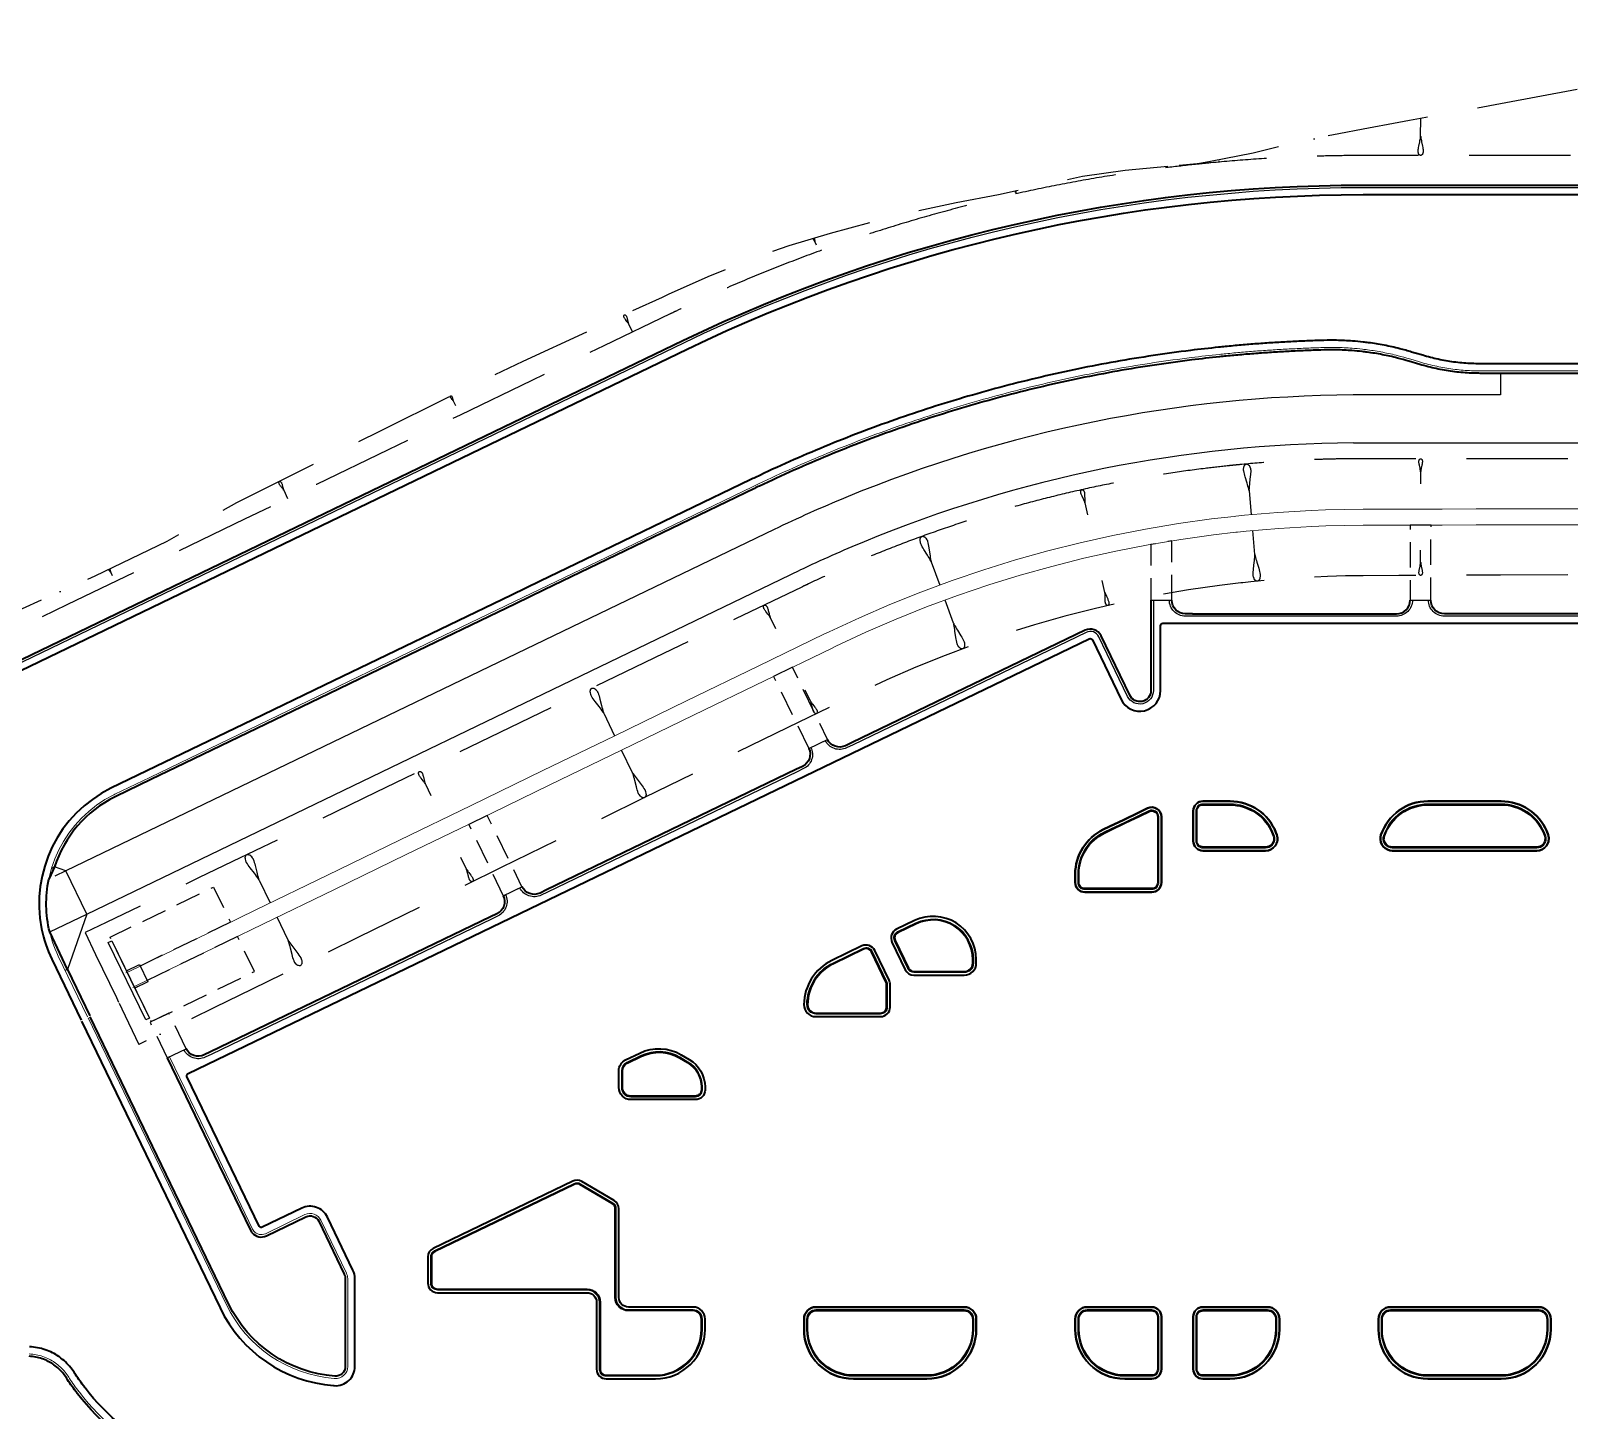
# Model space of a CAD drawing. Header units: metres. Extents: x 246420 to 246883, y 7418965 to 7419490.
# Drawn here: x 246611.8 to 246708.2, y 7419381.6 to 7419468 of the extents above; entities that cross this region are included whole.
import ezdxf

# ---------------------------------------------------------------- set-up
doc = ezdxf.new("R2010")
doc.units = ezdxf.units.M
doc.linetypes.add('HIDDEN', pattern=[9.525, 6.35, -3.175])
doc.linetypes.add('HIDDEN3', pattern=[2.3813, 1.5875, -0.7938])
doc.layers.add('BATTER', color=251, linetype='HIDDEN', lineweight=25)
doc.layers.add('BATTER_TICKS', color=251, linetype='HIDDEN', lineweight=25)
for name, color, linetype in [('GRADELINE', 251, 'HIDDEN'), ('MISC_CONCRETE', 7, 'Continuous'), ('MISC_CONCRETE_HIDDEN', 252, 'HIDDEN3')]:
    doc.layers.add(name, color=color, linetype=linetype)
for name, color, linetype, lineweight, true_color in [('KERB_BACK', 7, 'Continuous', 35, 0x5fd2ff), ('KERB_LINE', 7, 'Continuous', 18, 0xb9b9b9), ('KERB_LIP', 7, 'Continuous', 35, 0x5fd2ff)]:
    doc.layers.add(name, color=color, linetype=linetype, lineweight=lineweight, true_color=true_color)

# ---------------------------------------------------------------- blocks, each defined once
blk = doc.blocks.new('Batter Tadpole2')
at = {"linetype": 'Continuous'}
for p, q in [((0, -0.0003), (0.0004, 0.0039)), ((0.0004, 0.0039), (0.0014, 0.0082)), ((0.0014, 0.0082), (0.0032, 0.0124)), ((0.0032, 0.0124), (0.0057, 0.0166)), ((0.0057, 0.0166), (0.017, 0.0336)), ((0.017, 0.0336), (0.0203, 0.0378)), ((0.0203, 0.0378), (0.0244, 0.0418)), ((0.0244, 0.0418), (0.0295, 0.0456)), ((0.0295, 0.0456), (0.0355, 0.0493)), ((0.0355, 0.0493), (0.0408, 0.052)), ((0.0408, 0.052), (0.047, 0.0545)), ((0.047, 0.0545), (0.0542, 0.0568)), ((0.0542, 0.0568), (0.0622, 0.059)), ((0.0622, 0.059), (0.0962, 0.0675)), ((0.0962, 0.0675), (0.1047, 0.0692)), ((0.1047, 0.0692), (0.1134, 0.0702)), ((0.1134, 0.0702), (0.1221, 0.0704)), ((0.1221, 0.0704), (0.131, 0.0698)), ((0.131, 0.0698), (0.1616, 0.0662)), ((0.1616, 0.0662), (0.1924, 0.0617)), ((0.1924, 0.0617), (0.2232, 0.0565)), ((0.2232, 0.0565), (0.2542, 0.0506)), ((0.2542, 0.0506), (0.3787, 0.0251)), ((0.3787, 0.0251), (0.4098, 0.0188)), ((0.4098, 0.0188), (0.4413, 0.0129)), ((0.4413, 0.0129), (0.4729, 0.0071)), ((0.4729, 0.0071), (0.5049, 0.0017)), ((0.5049, 0.0017), (0.511, 0.0008)), ((0.511, 0.0008), (0.5174, 0.0002)), ((0.5174, 0.0002), (0.5241, -0.0002)), ((0.0003, -0.0045), (0, -0.0003)), ((0.0014, -0.0087), (0.0003, -0.0045)), ((0.0032, -0.013), (0.0014, -0.0087)), ((0.0056, -0.0172), (0.0032, -0.013)), ((0.0169, -0.0342), (0.0056, -0.0172)), ((0.0202, -0.0384), (0.0169, -0.0342)), ((0.0243, -0.0423), (0.0202, -0.0384)), ((0.0294, -0.0462), (0.0243, -0.0423)), ((0.0353, -0.0498), (0.0294, -0.0462)), ((0.0407, -0.0525), (0.0353, -0.0498)), ((0.0469, -0.055), (0.0407, -0.0525)), ((0.054, -0.0574), (0.0469, -0.055)), ((0.062, -0.0596), (0.054, -0.0574)), ((0.096, -0.0681), (0.062, -0.0596)), ((0.1045, -0.0698), (0.096, -0.0681)), ((0.1132, -0.0708), (0.1045, -0.0698)), ((0.1219, -0.071), (0.1132, -0.0708)), ((0.1308, -0.0704), (0.1219, -0.071)), ((0.1614, -0.0668), (0.1308, -0.0704)), ((0.1922, -0.0624), (0.1614, -0.0668)), ((0.223, -0.0571), (0.1922, -0.0624)), ((0.254, -0.0512), (0.223, -0.0571)), ((0.3786, -0.0257), (0.254, -0.0512)), ((0.4098, -0.0195), (0.3786, -0.0257)), ((0.4412, -0.0135), (0.4098, -0.0195)), ((0.4729, -0.0078), (0.4412, -0.0135)), ((0.5049, -0.0024), (0.4729, -0.0078)), ((0.511, -0.0015), (0.5049, -0.0024)), ((0.5174, -0.0009), (0.511, -0.0015)), ((0.5241, -0.0005), (0.5174, -0.0009)), ((0.5241, -0.0002), (0.531, -0.0003)), ((0.531, -0.0003), (0.5241, -0.0005)), ((0.531, -0.0003), (1.0113, -0.0004))]:
    blk.add_line(p, q, dxfattribs=at)

msp = doc.modelspace()

# ---------------------------------------------------------------- linework, layer by layer
at = {"layer": 'BATTER', "flags": 128}
for points in [[(246774.937, 7419465.837), (246773.878, 7419465.887), (246768.878, 7419466.123), (246764.878, 7419466.875), (246764.878, 7419466.875), (246763.878, 7419466.923), (246759.81, 7419467.173), (246759.81, 7419467.173), (246758.878, 7419467.111), (246758.65, 7419467.095), (246758.65, 7419467.095), (246758.035, 7419467.058), (246758.035, 7419467.058), (246757.9, 7419467.051), (246756.878, 7419466.974), (246756.878, 7419466.974), (246755.33, 7419466.981), (246755.33, 7419466.981), (246755.329, 7419466.981), (246755.329, 7419466.981), (246754.33, 7419467.032), (246754.329, 7419467.032), (246753.878, 7419467.055), (246748.878, 7419467.311), (246746.522, 7419467.432), (246743.878, 7419467.568), (246743.668, 7419467.578), (246738.878, 7419467.824), (246733.878, 7419468.041), (246728.878, 7419467.724), (246723.878, 7419466.827), (246722.13, 7419466.373), (246722.13, 7419466.373), (246718.878, 7419465.989), (246717.13, 7419465.732), (246717.13, 7419465.732), (246713.878, 7419465.254), (246708.878, 7419464.397), (246703.878, 7419463.468), (246702.348, 7419463.184), (246700.22, 7419462.789), (246698.878, 7419462.54), (246698.174, 7419462.409), (246697.506, 7419462.285), (246695.281, 7419461.872), (246693.752, 7419461.588), (246692.207, 7419461.273), (246692.207, 7419461.273), (246691.048, 7419461.018), (246688.375, 7419460.37), (246685.714, 7419459.853), (246685.021, 7419459.723), (246685.021, 7419459.723), (246684.872, 7419459.695), (246684.872, 7419459.695), (246683.043, 7419459.533)], [(246683.043, 7419459.533), (246680.362, 7419459.274), (246677.693, 7419458.904), (246675.059, 7419458.337), (246672.43, 7419457.755), (246669.778, 7419457.254), (246667.135, 7419456.685), (246664.503, 7419456.047), (246661.883, 7419455.341), (246659.279, 7419454.567), (246656.718, 7419453.657), (246654.208, 7419452.615), (246651.725, 7419451.507), (246651.344, 7419451.33), (246647.15, 7419449.406), (246642.604, 7419447.321), (246638.096, 7419445.159), (246633.621, 7419442.927), (246629.147, 7419440.694), (246624.673, 7419438.461), (246620.292, 7419436.035), (246615.791, 7419433.858), (246613.625, 7419432.889), (246613.625, 7419432.889), (246611.226, 7419431.811), (246607.785, 7419430.244), (246607.784, 7419430.244), (246607.535, 7419430.13), (246607.535, 7419430.13), (246606.675, 7419429.738), (246606.064, 7419429.46), (246606.064, 7419429.46), (246602.128, 7419427.656), (246602.128, 7419427.656), (246597.687, 7419425.354), (246593.226, 7419423.094), (246593.101, 7419423.031), (246593.101, 7419423.031), (246591.654, 7419422.313), (246591.654, 7419422.313), (246591.409, 7419422.191), (246591.409, 7419422.191), (246588.748, 7419420.869), (246586.522, 7419419.763), (246586.521, 7419419.763), (246584.27, 7419418.644), (246579.808, 7419416.385), (246575.366, 7419414.086), (246570.953, 7419411.726), (246566.551, 7419409.343), (246562.109, 7419407.044)], [(246615.178, 7419411.519), (246615.839, 7419410.149), (246616.273, 7419409.248), (246616.707, 7419408.347), (246617.142, 7419407.447), (246617.274, 7419407.172), (246617.274, 7419407.172)], [(246617.306, 7419407.106), (246617.48, 7419406.746), (246617.48, 7419406.745), (246618.556, 7419404.514)]]:
    msp.add_lwpolyline(points, dxfattribs=at)
for points in [[(246774.937, 7419460.222), (246773.878, 7419460.222), (246768.878, 7419460.222), (246764.878, 7419460.222), (246764.878, 7419460.222), (246763.878, 7419460.222), (246759.81, 7419460.222), (246759.81, 7419460.222), (246758.878, 7419460.222), (246758.65, 7419460.222), (246758.65, 7419460.222), (246758.035, 7419460.222), (246758.035, 7419460.222), (246757.9, 7419460.222), (246756.878, 7419460.222), (246756.878, 7419460.222), (246755.33, 7419460.222), (246755.33, 7419460.222), (246755.329, 7419460.222), (246755.329, 7419460.222), (246754.33, 7419460.222), (246754.329, 7419460.222), (246753.878, 7419460.222), (246748.878, 7419460.222), (246746.522, 7419460.222), (246743.878, 7419460.222), (246743.668, 7419460.222), (246738.878, 7419460.222), (246733.878, 7419460.222), (246728.878, 7419460.222), (246723.878, 7419460.222), (246722.13, 7419460.222), (246722.13, 7419460.222), (246718.878, 7419460.222), (246717.13, 7419460.222), (246717.13, 7419460.222), (246713.878, 7419460.222), (246708.878, 7419460.222), (246703.878, 7419460.222), (246702.348, 7419460.222), (246700.22, 7419460.222), (246698.878, 7419460.222), (246698.174, 7419460.222), (246697.506, 7419460.222), (246695.281, 7419460.222, 0.003771), (246693.772, 7419460.211, 0.003831), (246692.241, 7419460.176, 0), (246692.24, 7419460.176, 0.00289), (246691.085, 7419460.134, 0.006721), (246688.401, 7419459.985, 0.006721), (246685.722, 7419459.764, 0.001755), (246685.024, 7419459.695, 0), (246685.024, 7419459.695, 0.000379), (246684.873, 7419459.679, 0), (246684.873, 7419459.679, 0.004587), (246683.05, 7419459.471, 0.006721), (246680.387, 7419459.107, 0.006721), (246677.735, 7419458.671, 0.006721), (246675.095, 7419458.163, 0.006721), (246672.47, 7419457.586, 0.006721), (246669.861, 7419456.937, 0.006721), (246667.27, 7419456.219, 0.006721), (246664.7, 7419455.431, 0.006721), (246662.152, 7419454.575, 0.006721), (246659.628, 7419453.651, 0.006721), (246657.13, 7419452.659, 0.006721), (246654.659, 7419451.6, 0.006721), (246652.218, 7419450.475, 0.001039), (246651.843, 7419450.295), (246647.687, 7419448.291), (246643.184, 7419446.119), (246638.68, 7419443.947), (246634.176, 7419441.775), (246629.673, 7419439.604), (246625.169, 7419437.432), (246620.665, 7419435.26), (246616.162, 7419433.088), (246614.026, 7419432.058), (246614.026, 7419432.058), (246611.658, 7419430.916), (246608.252, 7419429.274), (246608.252, 7419429.274), (246608.005, 7419429.154), (246608.005, 7419429.154), (246607.155, 7419428.744), (246606.55, 7419428.453), (246606.55, 7419428.453), (246602.651, 7419426.572), (246602.651, 7419426.572), (246598.147, 7419424.4), (246593.644, 7419422.228), (246593.518, 7419422.168), (246593.518, 7419422.168), (246592.063, 7419421.466), (246592.062, 7419421.466), (246591.816, 7419421.347), (246591.816, 7419421.347), (246589.14, 7419420.057), (246586.901, 7419418.977), (246586.901, 7419418.977), (246584.636, 7419417.885), (246580.133, 7419415.713), (246575.629, 7419413.541), (246571.125, 7419411.369), (246566.622, 7419409.197), (246562.118, 7419407.025), (246557.614, 7419404.853), (246553.111, 7419402.681), (246551.527, 7419401.918), (246551.527, 7419401.918), (246548.607, 7419400.51), (246546.804, 7419399.64), (246546.803, 7419399.64), (246546.803, 7419399.64)], [(246717.629, 7419441.222), (246713.878, 7419441.222), (246708.878, 7419441.222), (246703.878, 7419441.222), (246702.348, 7419441.222), (246700.22, 7419441.222), (246698.878, 7419441.222), (246698.174, 7419441.222), (246697.506, 7419441.222), (246695.281, 7419441.222), (246694.059, 7419441.213, 0.003831), (246692.818, 7419441.185, 0), (246692.818, 7419441.185, 0.00289), (246691.882, 7419441.151, 0.006721), (246689.708, 7419441.03, 0.006721), (246687.538, 7419440.851, 0.001755), (246686.973, 7419440.795, 0), (246686.973, 7419440.795, 0.000379), (246686.851, 7419440.782, 0), (246686.851, 7419440.782, 0.004587), (246685.374, 7419440.614, 0.006721), (246683.217, 7419440.319, 0.006721), (246681.068, 7419439.965, 0.006721), (246678.93, 7419439.555, 0.006721), (246676.804, 7419439.086, 0.006721), (246674.691, 7419438.561, 0.006721), (246672.592, 7419437.98, 0.006721), (246670.511, 7419437.342, 0.006721), (246668.447, 7419436.648, 0.006721), (246666.402, 7419435.899, 0.006721), (246664.378, 7419435.096, 0.006721), (246662.377, 7419434.238, 0.006721), (246660.4, 7419433.327, 0.001039), (246660.096, 7419433.181), (246655.941, 7419431.177), (246651.437, 7419429.005), (246646.933, 7419426.833), (246642.43, 7419424.662), (246637.926, 7419422.49), (246633.422, 7419420.318), (246628.919, 7419418.146), (246624.415, 7419415.974), (246622.279, 7419414.944), (246622.279, 7419414.944), (246619.911, 7419413.802), (246616.506, 7419412.16), (246616.506, 7419412.16), (246615.178, 7419411.519)], [(246717.629, 7419433.994), (246713.878, 7419433.976), (246708.878, 7419433.952), (246703.878, 7419433.928), (246702.348, 7419433.921), (246700.22, 7419433.91), (246698.878, 7419433.904), (246698.174, 7419433.901), (246697.506, 7419433.897), (246695.281, 7419433.887), (246694.17, 7419433.871), (246693.042, 7419433.839, 0), (246693.042, 7419433.839), (246692.191, 7419433.803), (246690.215, 7419433.681), (246688.244, 7419433.507), (246687.73, 7419433.452, 0), (246687.73, 7419433.452), (246687.619, 7419433.44, 0), (246687.619, 7419433.44), (246686.278, 7419433.279), (246684.319, 7419432.999), (246682.369, 7419432.666), (246680.429, 7419432.281), (246678.5, 7419431.844), (246676.585, 7419431.355), (246674.683, 7419430.816), (246672.796, 7419430.225), (246670.927, 7419429.584), (246669.076, 7419428.893), (246667.244, 7419428.153), (246665.433, 7419427.364), (246663.644, 7419426.526), (246663.37, 7419426.393), (246659.224, 7419424.369), (246654.731, 7419422.175), (246650.238, 7419419.981), (246645.744, 7419417.788), (246641.251, 7419415.594), (246636.758, 7419413.401), (246632.265, 7419411.207), (246627.772, 7419409.013), (246625.641, 7419407.973), (246625.64, 7419407.973), (246623.279, 7419406.82), (246619.881, 7419405.161), (246619.881, 7419405.161), (246618.556, 7419404.514)]]:
    msp.add_lwpolyline(points, format="xyb", dxfattribs=at)
at = {"layer": 'GRADELINE', "flags": 128}
for points in [[(246612.96, 7419411.56), (246615.284, 7419412.681), (246613.981, 7419415.383), (246612.9, 7419414.862)], [(246612.9, 7419414.862), (246612.9, 7419414.862)]]:
    msp.add_lwpolyline(points, dxfattribs=at)
at = {"layer": 'KERB_BACK', "flags": 128}
for points in [[(246547.896, 7419398.112), (246652.647, 7419448.629, -0.112812), (246695.281, 7419458.372), (246774.937, 7419458.372, 0.00004)], [(246614.071, 7419409.21), (246612.96, 7419411.561, -0.109934), (246612.9, 7419414.862)]]:
    msp.add_lwpolyline(points, format="xyb", dxfattribs=at)
at = {"layer": 'KERB_BACK'}
for points in [[(246743.814, 7419446.572), (246702.612, 7419446.572, -0.003047), (246702.451, 7419446.573, -0.019923), (246701.405, 7419446.627, -0.019923), (246700.367, 7419446.765, -0.019923), (246699.343, 7419446.985, -0.010052), (246698.833, 7419447.127), (246698.142, 7419447.334, 0.011085), (246697.422, 7419447.533, 0.014328), (246696.479, 7419447.742, 0.014328), (246695.526, 7419447.897, 0.004691), (246695.213, 7419447.936, 0.009636), (246694.566, 7419447.997, 0.014328), (246693.602, 7419448.042, 0.01145), (246692.83, 7419448.038), (246692.631, 7419448.032, 0.002825), (246691.638, 7419447.996, 0.002825), (246690.646, 7419447.95, 0.002825), (246689.654, 7419447.892, 0.002825), (246688.664, 7419447.822, 0.002825), (246687.674, 7419447.742, 0.002825), (246686.685, 7419447.65, 0.001185), (246686.27, 7419447.609, 0.004966), (246684.536, 7419447.412, 0.006721), (246682.197, 7419447.092, 0.006721), (246679.866, 7419446.709, 0.006721), (246677.547, 7419446.264, 0.006721), (246675.241, 7419445.756, 0.006721), (246672.949, 7419445.186, 0.006721), (246670.674, 7419444.555, 0.006721), (246668.416, 7419443.864, 0.006721), (246666.177, 7419443.111, 0.006721), (246663.96, 7419442.299, 0.006721), (246661.765, 7419441.427, 0.006721), (246659.595, 7419440.497, 0.006721), (246657.45, 7419439.509, 0.001039), (246657.121, 7419439.351), (246648.461, 7419435.175), (246643.958, 7419433.003), (246642.156, 7419432.135), (246634.95, 7419428.66), (246630.447, 7419426.488), (246625.943, 7419424.316), (246621.44, 7419422.144), (246619.303, 7419421.114), (246617.111, 7419420.057), (246617.056, 7419420.03, 0.202942), (246613.258, 7419415.635)], [(246681.979, 7419432.355), (246681.979, 7419426.697, -0.797248), (246680.649, 7419426.393), (246678.85, 7419430.124, 0.414212), (246677.848, 7419430.473), (246663.242, 7419423.429), (246662.837, 7419423.234, -0.414214), (246661.702, 7419423.63, -0.414214)], [(246684.579, 7419431.505), (246684.129, 7419431.505, -0.414214), (246683.279, 7419432.355, -0.414214)], [(246684.579, 7419431.505), (246696.913, 7419431.505), (246697.363, 7419431.505, 0.414214), (246698.213, 7419432.355, 0.414214)], [(246723.58, 7419432.355), (246723.58, 7419428.73), (246723.58, 7419426.705, -0.414214), (246722.98, 7419426.105), (246722.129, 7419426.105), (246720.629, 7419425.955), (246718.629, 7419425.955), (246717.129, 7419426.105), (246716.68, 7419426.105, -0.414214), (246716.08, 7419426.705), (246716.08, 7419430.755, 0.414214), (246715.33, 7419431.505), (246708.855, 7419431.505), (246700.813, 7419431.505), (246700.363, 7419431.505, -0.414214), (246699.513, 7419432.355)], [(246660.531, 7419423.066, -0.414214), (246660.135, 7419421.931), (246659.729, 7419421.735), (246644.1, 7419414.199), (246643.695, 7419414.003, -0.414214), (246642.56, 7419414.399, -0.414214)], [(246641.389, 7419413.835, -0.414214), (246640.993, 7419412.7), (246640.587, 7419412.504), (246623.048, 7419404.046), (246622.643, 7419403.851, -0.414214), (246621.508, 7419404.247, -0.414214)], [(246620.328, 7419403.678), (246622.935, 7419398.272), (246625.543, 7419392.865, 0.060745), (246625.641, 7419392.713, 0.344843), (246626.545, 7419392.516), (246629.02, 7419393.71, -0.414301), (246629.821, 7419393.431), (246631.425, 7419390.105, -0.112808), (246631.485, 7419389.844), (246631.485, 7419384.325, -0.435664), (246630.841, 7419383.727), (246630.84, 7419383.727, -0.268373), (246624.175, 7419388.258), (246624.175, 7419388.259), (246615.505, 7419406.237)], [(246626.715, 7419376.705, -0.232865), (246614.706, 7419382.619, -0.000729), (246614.679, 7419382.654, -0.017147), (246614.075, 7419383.502, -0.002747), (246613.984, 7419383.642), (246613.82, 7419383.87, 0.035729), (246613.541, 7419384.176, 0.035722), (246613.22, 7419384.438, 0.003571), (246613.186, 7419384.462, 0.032154), (246612.866, 7419384.652, 0.035729), (246612.485, 7419384.813, 0.035729), (246612.085, 7419384.919, 0.035722), (246611.673, 7419384.966, 0.035729)]]:
    msp.add_lwpolyline(points, format="xyb", dxfattribs=at)
for points in [[(246682.029, 7419414.28), (246680.454, 7419414.28), (246679.454, 7419414.28), (246677.829, 7419414.28, -0.414214), (246677.454, 7419414.655), (246677.454, 7419415.183, -0.287944), (246679.081, 7419417.773), (246679.467, 7419417.959), (246680.368, 7419418.393), (246681.268, 7419418.828), (246681.867, 7419419.116, -0.552961), (246682.404, 7419418.779), (246682.404, 7419418.655), (246682.404, 7419414.655, -0.414214)], [(246686.93, 7419419.53, -0.306983), (246689.6, 7419417.72), (246689.655, 7419417.57, -0.080281), (246689.681, 7419417.405, -0.413925), (246689.157, 7419416.88), (246688.744, 7419416.88), (246687.744, 7419416.88), (246685.744, 7419416.88), (246685.229, 7419416.88, -0.414214), (246684.854, 7419417.255), (246684.854, 7419419.155, -0.414214), (246685.229, 7419419.53), (246686.929, 7419419.53, -0.000008)], [(246703.552, 7419419.53), (246703.929, 7419419.53, -0.30034), (246706.573, 7419417.785), (246706.655, 7419417.569, -0.079775), (246706.681, 7419417.405, -0.413925), (246706.157, 7419416.88), (246697.102, 7419416.88, -0.450814), (246696.581, 7419417.47), (246696.608, 7419417.583, -0.321014), (246699.329, 7419419.53)], [(246667.122, 7419409.08), (246670.279, 7419409.08, 0.414214), (246670.804, 7419409.605), (246670.804, 7419409.841, 0.552857), (246667.254, 7419412.07), (246666.125, 7419411.525, 0.414202), (246665.95, 7419411.024), (246666.785, 7419409.293, 0.287954)], [(246662.081, 7419409.574, 0.28577), (246660.454, 7419407.006, 0.413769), (246660.979, 7419406.482), (246665.029, 7419406.482, 0.414214), (246665.404, 7419406.857), (246665.404, 7419408.27, 0.112804), (246665.367, 7419408.434), (246664.463, 7419410.307, 0.41421), (246663.963, 7419410.482)], [(246649.151, 7419403.339), (246650.047, 7419403.772, -0.250301), (246652.424, 7419403.673), (246652.929, 7419403.376, -0.265747), (246653.804, 7419401.846), (246653.804, 7419401.655, -0.414214), (246653.429, 7419401.28), (246649.379, 7419401.28, -0.414214), (246648.854, 7419401.805), (246648.854, 7419402.867, -0.28798)], [(246653.804, 7419387.305, 0.414214), (246653.279, 7419387.83), (246649.229, 7419387.83, -0.414214), (246648.404, 7419388.655), (246648.404, 7419394.212, 0.265747), (246648.22, 7419394.535), (246646.188, 7419395.731, 0.250333), (246645.835, 7419395.745), (246637.096, 7419391.531, 0.287947), (246636.883, 7419391.193), (246636.883, 7419389.555, 0.414214), (246637.258, 7419389.18), (246646.635, 7419389.18, -0.41414), (246647.46, 7419388.355), (246647.46, 7419387.455), (246647.46, 7419384.155, 0.414214), (246647.835, 7419383.78), (246650.929, 7419383.78, 0.414214), (246653.804, 7419386.655)], [(246670.279, 7419387.83, -0.414214), (246670.804, 7419387.305), (246670.804, 7419386.655, -0.414214), (246667.929, 7419383.78), (246663.333, 7419383.78, -0.414214), (246660.458, 7419386.655), (246660.458, 7419387.305, -0.414214), (246660.983, 7419387.83)], [(246682.03, 7419387.83, -0.41388), (246682.404, 7419387.455, -0.000237), (246682.404, 7419387.455), (246682.404, 7419384.155, -0.414214), (246682.029, 7419383.78), (246680.329, 7419383.78, -0.414214), (246677.454, 7419386.655), (246677.454, 7419387.305, -0.414214), (246677.979, 7419387.83), (246682.029, 7419387.83, -0.000037)], [(246689.279, 7419387.83, -0.414214), (246689.804, 7419387.305), (246689.804, 7419386.655, -0.414214), (246686.929, 7419383.78), (246685.229, 7419383.78, -0.414214), (246684.854, 7419384.155), (246684.854, 7419387.455, -0.414214), (246685.229, 7419387.83)], [(246701.631, 7419387.83), (246701.919, 7419387.83), (246704.919, 7419387.83), (246705.919, 7419387.83), (246706.279, 7419387.83, -0.414215), (246706.805, 7419387.305), (246706.805, 7419386.844), (246706.805, 7419386.655, -0.414214), (246703.93, 7419383.78), (246699.333, 7419383.78, -0.414214), (246696.458, 7419386.655), (246696.458, 7419387.305, -0.414215), (246696.983, 7419387.83), (246697.631, 7419387.83), (246698.631, 7419387.83), (246699.631, 7419387.83)]]:
    msp.add_lwpolyline(points, format="xyb", close=True, dxfattribs=at)
at = {"layer": 'KERB_BACK', "flags": 128}
msp.add_lwpolyline([(246613.258, 7419415.635), (246612.9, 7419414.862)], dxfattribs=at)
at = {"layer": 'KERB_BACK'}
msp.add_lwpolyline([(246614.071, 7419409.21), (246615.473, 7419406.303)], dxfattribs=at)
at = {"layer": 'KERB_LINE'}
for points in [[(246743.814, 7419446.722), (246702.612, 7419446.722, -0.003047), (246702.453, 7419446.723, -0.019923), (246701.419, 7419446.777, -0.019923), (246700.392, 7419446.913, -0.019923), (246699.38, 7419447.13, -0.010052), (246698.876, 7419447.27), (246698.402, 7419447.413), (246698.185, 7419447.478, 0.011085), (246697.459, 7419447.678, 0.014328), (246696.508, 7419447.889, 0.014328), (246695.546, 7419448.045, 0.004691), (246695.23, 7419448.085, 0.009636), (246694.577, 7419448.146, 0.014328), (246693.604, 7419448.192, 0.01145), (246692.826, 7419448.188), (246692.626, 7419448.182, 0.002825), (246691.632, 7419448.146, 0.002825), (246690.638, 7419448.099, 0.002825), (246689.645, 7419448.041, 0.002825), (246688.652, 7419447.972, 0.002825), (246687.661, 7419447.891, 0.002825), (246686.67, 7419447.8, 0.001185), (246686.255, 7419447.758, 0.004966), (246684.518, 7419447.561, 0.006721), (246682.174, 7419447.241, 0.006721), (246679.84, 7419446.857, 0.006721), (246677.517, 7419446.41, 0.006721), (246675.207, 7419445.902, 0.006721), (246672.911, 7419445.331, 0.006721), (246670.632, 7419444.699, 0.006721), (246668.37, 7419444.006, 0.006721), (246666.128, 7419443.253, 0.006721), (246663.906, 7419442.439, 0.006721), (246661.708, 7419441.566, 0.006721), (246659.534, 7419440.634, 0.006721), (246657.385, 7419439.644, 0.001039), (246657.055, 7419439.486), (246648.396, 7419435.31), (246642.091, 7419432.27), (246634.885, 7419428.795), (246630.382, 7419426.623), (246619.238, 7419421.249)], [(246619.238, 7419421.249), (246617.046, 7419420.192), (246616.99, 7419420.164, 0.340254), (246612.897, 7419411.846, 0.062753), (246613.502, 7419410.045), (246615.338, 7419406.238)], [(246620.463, 7419403.743), (246620.463, 7419403.743), (246623.071, 7419398.337), (246625.678, 7419392.931, 0.060745), (246625.757, 7419392.808, 0.344843), (246626.479, 7419392.651), (246628.955, 7419393.846, -0.414301), (246629.956, 7419393.496), (246631.56, 7419390.17, -0.112808), (246631.635, 7419389.844), (246631.635, 7419384.325, -0.435664), (246630.83, 7419383.577, -0.001249), (246630.789, 7419383.58, -0.267035), (246624.04, 7419388.193), (246615.37, 7419406.172)], [(246626.715, 7419376.855, -0.232865), (246614.825, 7419382.71, -0.000729), (246614.798, 7419382.745, -0.017147), (246614.2, 7419383.585, -0.002747), (246614.11, 7419383.723), (246613.938, 7419383.964, 0.035729), (246613.644, 7419384.285, 0.035722), (246613.307, 7419384.56, 0.003571), (246613.271, 7419384.585, 0.032154), (246612.934, 7419384.786, 0.035729), (246612.533, 7419384.955, 0.035729), (246612.112, 7419385.066, 0.035722), (246611.68, 7419385.116, 0.035729)]]:
    msp.add_lwpolyline(points, format="xyb", dxfattribs=at)
at = {"layer": 'KERB_LINE', "flags": 128}
for points in [[(246708.878, 7419438.087), (246703.878, 7419438.075), (246702.348, 7419438.071), (246700.22, 7419438.066), (246698.878, 7419438.063), (246698.174, 7419438.061), (246697.506, 7419438.06), (246695.281, 7419438.054), (246694.107, 7419438.042), (246692.915, 7419438.012, 0), (246692.915, 7419438.012), (246692.016, 7419437.976), (246689.927, 7419437.855), (246687.843, 7419437.677), (246687.3, 7419437.621, 0), (246687.3, 7419437.621), (246687.183, 7419437.608, 0), (246687.183, 7419437.608), (246685.765, 7419437.443), (246683.694, 7419437.153), (246681.631, 7419436.808), (246679.579, 7419436.407), (246677.538, 7419435.952), (246675.51, 7419435.442), (246673.497, 7419434.878), (246671.501, 7419434.259), (246669.521, 7419433.588), (246667.561, 7419432.863), (246665.62, 7419432.086), (246663.702, 7419431.258), (246661.807, 7419430.378), (246661.516, 7419430.237), (246657.365, 7419428.223), (246652.867, 7419426.04), (246648.368, 7419423.858), (246643.87, 7419421.675), (246639.371, 7419419.492), (246634.873, 7419417.31), (246630.375, 7419415.127), (246625.876, 7419412.944), (246623.742, 7419411.909), (246623.742, 7419411.909), (246621.378, 7419410.761), (246617.976, 7419409.111), (246617.976, 7419409.111), (246617.729, 7419408.991)], [(246708.878, 7419437.087), (246703.878, 7419437.075), (246702.348, 7419437.071), (246700.22, 7419437.066), (246698.878, 7419437.063), (246698.174, 7419437.061), (246697.506, 7419437.06), (246695.281, 7419437.054), (246694.122, 7419437.042), (246692.945, 7419437.012, 0), (246692.945, 7419437.012), (246692.058, 7419436.977), (246689.996, 7419436.857), (246687.939, 7419436.681), (246687.403, 7419436.626, 0), (246687.403, 7419436.626), (246687.287, 7419436.614, 0), (246687.287, 7419436.614), (246685.887, 7419436.45), (246683.843, 7419436.164), (246681.807, 7419435.823), (246679.781, 7419435.428), (246677.766, 7419434.978), (246675.765, 7419434.475), (246673.778, 7419433.918), (246671.806, 7419433.307), (246669.852, 7419432.644), (246667.917, 7419431.929), (246666.002, 7419431.162), (246664.108, 7419430.344), (246662.237, 7419429.475), (246661.95, 7419429.337), (246657.8, 7419427.323), (246653.301, 7419425.14), (246648.803, 7419422.957), (246644.304, 7419420.774), (246639.806, 7419418.592), (246635.307, 7419416.409), (246630.809, 7419414.226), (246626.311, 7419412.043), (246624.177, 7419411.008), (246624.177, 7419411.008), (246621.812, 7419409.861), (246618.41, 7419408.21), (246618.41, 7419408.21), (246618.164, 7419408.09)]]:
    msp.add_lwpolyline(points, format="xyb", dxfattribs=at)
at = {"layer": 'KERB_LINE'}
for points in [[(246686.93, 7419419.595, -0.307065), (246689.661, 7419417.743), (246689.716, 7419417.592, -0.080737), (246689.746, 7419417.405, -0.413941), (246689.157, 7419416.815), (246688.744, 7419416.815), (246687.744, 7419416.815), (246685.744, 7419416.815), (246685.229, 7419416.815, -0.414214), (246684.789, 7419417.255), (246684.789, 7419419.155, -0.414214), (246685.229, 7419419.595), (246686.929, 7419419.595, -0.000008)], [(246703.552, 7419419.595), (246703.929, 7419419.595, -0.300464), (246706.634, 7419417.809), (246706.716, 7419417.591, -0.080407), (246706.746, 7419417.405, -0.413941), (246706.157, 7419416.815), (246697.102, 7419416.815, -0.452711), (246696.517, 7419417.481), (246696.546, 7419417.601, -0.321302), (246699.329, 7419419.595)], [(246682.029, 7419414.215), (246680.454, 7419414.215), (246679.454, 7419414.215), (246677.829, 7419414.215, -0.414214), (246677.389, 7419414.655), (246677.389, 7419415.183, -0.287945), (246679.052, 7419417.832), (246679.438, 7419418.018), (246680.34, 7419418.452), (246681.239, 7419418.887), (246681.838, 7419419.175, -0.552923), (246682.469, 7419418.779), (246682.469, 7419418.655), (246682.469, 7419414.655, -0.414214)], [(246667.122, 7419409.015), (246670.279, 7419409.015, 0.414214), (246670.869, 7419409.605), (246670.869, 7419409.841, 0.552857), (246667.226, 7419412.128), (246666.097, 7419411.584, 0.414207), (246665.891, 7419410.996), (246666.726, 7419409.264, 0.287952)], [(246662.053, 7419409.633, 0.285797), (246660.389, 7419407.006, 0.413925), (246660.979, 7419406.417), (246665.029, 7419406.417, 0.414214), (246665.469, 7419406.857), (246665.469, 7419408.27, 0.112807), (246665.426, 7419408.462), (246664.522, 7419410.336, 0.414211), (246663.934, 7419410.541)], [(246649.123, 7419403.398), (246650.019, 7419403.83, -0.250301), (246652.457, 7419403.729), (246652.962, 7419403.432, -0.265747), (246653.869, 7419401.846), (246653.869, 7419401.655, -0.414214), (246653.429, 7419401.215), (246649.379, 7419401.215, -0.414214), (246648.789, 7419401.805), (246648.789, 7419402.867, -0.28798)], [(246653.869, 7419387.305, 0.414214), (246653.279, 7419387.895), (246649.229, 7419387.895, -0.414214), (246648.469, 7419388.655), (246648.469, 7419394.212, 0.265747), (246648.253, 7419394.591), (246646.221, 7419395.787, 0.250333), (246645.807, 7419395.804), (246637.067, 7419391.589, 0.287947), (246636.818, 7419391.193), (246636.818, 7419389.555, 0.414214), (246637.258, 7419389.115), (246646.635, 7419389.115, -0.41414), (246647.395, 7419388.355), (246647.395, 7419387.455), (246647.395, 7419384.155, 0.414214), (246647.835, 7419383.715), (246650.929, 7419383.715, 0.414214), (246653.869, 7419386.655)], [(246670.279, 7419387.895, -0.414214), (246670.869, 7419387.305), (246670.869, 7419386.655, -0.414214), (246667.929, 7419383.715), (246663.333, 7419383.715, -0.414214), (246660.393, 7419386.655), (246660.393, 7419387.305, -0.414214), (246660.983, 7419387.895)], [(246682.03, 7419387.895, -0.413904), (246682.469, 7419387.455, -0.000219), (246682.469, 7419387.455), (246682.469, 7419384.155, -0.414214), (246682.029, 7419383.715), (246680.329, 7419383.715, -0.414214), (246677.389, 7419386.655), (246677.389, 7419387.305, -0.414214), (246677.979, 7419387.895), (246682.029, 7419387.895, -0.000039)], [(246689.279, 7419387.895, -0.414214), (246689.869, 7419387.305), (246689.869, 7419386.655, -0.414214), (246686.929, 7419383.715), (246685.229, 7419383.715, -0.414214), (246684.789, 7419384.155), (246684.789, 7419387.455, -0.414214), (246685.229, 7419387.895)], [(246701.631, 7419387.895), (246701.919, 7419387.895), (246704.919, 7419387.895), (246705.919, 7419387.895), (246706.279, 7419387.895, -0.414215), (246706.87, 7419387.305), (246706.87, 7419386.844), (246706.87, 7419386.655, -0.414214), (246703.93, 7419383.715), (246699.333, 7419383.715, -0.414214), (246696.393, 7419386.655), (246696.393, 7419387.305, -0.414215), (246696.983, 7419387.895), (246697.631, 7419387.895), (246698.631, 7419387.895), (246699.631, 7419387.895)]]:
    msp.add_lwpolyline(points, format="xyb", close=True, dxfattribs=at)
at = {"layer": 'KERB_LIP', "flags": 128}
msp.add_lwpolyline([(246521.379, 7419368.628, -0.522914), (246516.616, 7419393.219, -0.290759), (246532.53, 7419396.989, -0.006513), (246532.858, 7419396.871, -0.000213), (246532.87, 7419396.866), (246533.803, 7419396.545, 0.012821), (246534.764, 7419396.268, 0.012821), (246535.738, 7419396.04, 0.012821), (246536.722, 7419395.863, 0.012821), (246537.713, 7419395.737, 0.012821), (246538.71, 7419395.661, 0.012821), (246539.71, 7419395.637, 0.012821), (246540.71, 7419395.663, 0.012821), (246541.706, 7419395.741, 0.012821), (246542.698, 7419395.871, 0.012821), (246543.682, 7419396.05, 0.012821), (246544.655, 7419396.28, 0.012821), (246545.615, 7419396.56, 0.012821), (246546.559, 7419396.888, 0.012821), (246547.485, 7419397.264, 0.008807), (246548.157, 7419397.572), (246652.908, 7419448.088, -0.112812), (246695.281, 7419457.772), (246774.937, 7419457.772, 0.00004)], format="xyb", dxfattribs=at)
at = {"layer": 'KERB_LIP'}
for points in [[(246743.814, 7419447.172), (246702.612, 7419447.172, -0.003047), (246702.459, 7419447.173, -0.019923), (246701.46, 7419447.225, -0.019923), (246700.469, 7419447.356, -0.019923), (246699.492, 7419447.566, -0.010052), (246699.006, 7419447.701), (246698.531, 7419447.844), (246698.314, 7419447.909, 0.011085), (246697.569, 7419448.114, 0.014328), (246696.593, 7419448.331, 0.014328), (246695.606, 7419448.491, 0.004691), (246695.281, 7419448.532, 0.009636), (246694.611, 7419448.595, 0.014328), (246693.612, 7419448.642, 0.01145), (246692.813, 7419448.638), (246692.613, 7419448.632, 0.002825), (246691.613, 7419448.596, 0.002825), (246690.614, 7419448.549, 0.002825), (246689.616, 7419448.49, 0.002825), (246688.618, 7419448.421, 0.002825), (246687.622, 7419448.34, 0.002825), (246686.626, 7419448.248, 0.001185), (246686.209, 7419448.206, 0.004966), (246684.463, 7419448.008, 0.006721), (246682.107, 7419447.685, 0.006721), (246679.761, 7419447.3, 0.006721), (246677.426, 7419446.851, 0.006721), (246675.104, 7419446.34, 0.006721), (246672.797, 7419445.767, 0.006721), (246670.506, 7419445.131, 0.006721), (246668.232, 7419444.435, 0.006721), (246665.979, 7419443.677, 0.006721), (246663.746, 7419442.86, 0.006721), (246661.536, 7419441.982, 0.006721), (246659.351, 7419441.046, 0.006721), (246657.191, 7419440.051, 0.001039), (246656.86, 7419439.892), (246652.705, 7419437.888), (246652.704, 7419437.888), (246648.201, 7419435.716), (246643.697, 7419433.544), (246641.896, 7419432.675), (246630.186, 7419427.028), (246625.683, 7419424.856), (246619.043, 7419421.654)], [(246614.964, 7419405.976), (246623.634, 7419387.998), (246623.635, 7419387.997, 0.267035), (246630.754, 7419383.131, 0.001249), (246630.797, 7419383.128, 0.435664), (246632.085, 7419384.325), (246632.085, 7419389.844, 0.112808), (246631.965, 7419390.366), (246630.362, 7419393.691, 0.414301), (246628.759, 7419394.251), (246626.284, 7419393.056, -0.344843), (246626.103, 7419393.095, -0.060745), (246626.084, 7419393.126), (246623.476, 7419398.532), (246621.563, 7419402.497, -0.271373), (246621.575, 7419402.648, -0.12843), (246621.633, 7419402.698), (246678.109, 7419429.933, -0.414212), (246678.309, 7419429.863), (246680.109, 7419426.132, 0.797248), (246682.579, 7419426.697), (246682.58, 7419430.755, -0.414214), (246682.73, 7419430.905), (246708.855, 7419430.905)], [(246619.043, 7419421.654), (246616.791, 7419420.568, 0.340254), (246612.456, 7419411.758, 0.000003), (246612.456, 7419411.757, 0.062753), (246613.096, 7419409.849), (246614.932, 7419406.043)], [(246626.715, 7419377.305, -0.232865), (246615.181, 7419382.985, -0.000729), (246615.155, 7419383.018, -0.017147), (246614.576, 7419383.833, -0.002747), (246614.488, 7419383.967), (246614.29, 7419384.243, 0.035729), (246613.953, 7419384.612, 0.035722), (246613.566, 7419384.928, 0.003571), (246613.525, 7419384.957, 0.032154), (246613.139, 7419385.186, 0.035729), (246612.679, 7419385.381, 0.035729), (246612.196, 7419385.508, 0.035722), (246611.699, 7419385.566, 0.035729)]]:
    msp.add_lwpolyline(points, format="xyb", dxfattribs=at)
for points in [[(246686.93, 7419419.755, -0.307256), (246689.81, 7419417.8), (246689.867, 7419417.645, -0.512891), (246689.157, 7419416.655), (246688.744, 7419416.655), (246687.744, 7419416.655), (246685.744, 7419416.655), (246685.229, 7419416.655, -0.414214), (246684.629, 7419417.255), (246684.629, 7419419.155, -0.414214), (246685.229, 7419419.755), (246686.929, 7419419.755), (246685.229, 7419419.755, 0.414214), (246684.629, 7419419.155), (246684.629, 7419417.255, 0.414214), (246685.229, 7419416.655), (246685.744, 7419416.655), (246687.744, 7419416.655), (246688.744, 7419416.655), (246689.157, 7419416.655, 0.512891), (246689.867, 7419417.645), (246689.81, 7419417.8, 0.307256), (246686.93, 7419419.755, 0.000008), (246686.929, 7419419.755, -0.000008)], [(246703.552, 7419419.755), (246703.929, 7419419.755, -0.300754), (246706.782, 7419417.869), (246706.867, 7419417.645, -0.512891), (246706.157, 7419416.655), (246697.102, 7419416.655, -0.456288), (246696.36, 7419417.511), (246696.392, 7419417.645, -0.321973), (246699.329, 7419419.755, 0.321973), (246696.392, 7419417.645), (246696.36, 7419417.511, 0.456288), (246697.102, 7419416.655), (246706.157, 7419416.655, 0.512891), (246706.867, 7419417.645), (246706.782, 7419417.869, 0.300754), (246703.929, 7419419.755), (246703.552, 7419419.755), (246699.329, 7419419.755)], [(246682.029, 7419414.055), (246680.454, 7419414.055), (246679.454, 7419414.055), (246677.829, 7419414.055, -0.414214), (246677.229, 7419414.655), (246677.229, 7419415.183, -0.287947), (246678.983, 7419417.976), (246679.369, 7419418.162), (246680.27, 7419418.596), (246681.17, 7419419.031), (246681.769, 7419419.319, -0.552859), (246682.629, 7419418.779), (246682.629, 7419418.655), (246682.629, 7419414.655), (246682.629, 7419418.655), (246682.629, 7419418.779, 0.552859), (246681.769, 7419419.319), (246681.17, 7419419.031), (246680.27, 7419418.596), (246679.369, 7419418.162), (246678.983, 7419417.976, 0.287947), (246677.229, 7419415.183), (246677.229, 7419414.655, 0.414214), (246677.829, 7419414.055), (246679.454, 7419414.055), (246680.454, 7419414.055), (246682.029, 7419414.055, 0.414214), (246682.629, 7419414.655, -0.414214)], [(246667.122, 7419408.855), (246670.279, 7419408.855, 0.414214), (246671.029, 7419409.605), (246671.029, 7419409.841, 0.552857), (246667.156, 7419412.273), (246666.027, 7419411.728, 0.414214), (246665.747, 7419410.926), (246666.582, 7419409.195, 0.287947)], [(246661.983, 7419409.777, 0.285855), (246660.229, 7419407.007, 0.414214), (246660.979, 7419406.257), (246665.029, 7419406.257, 0.414214), (246665.629, 7419406.857), (246665.629, 7419408.27, 0.112811), (246665.57, 7419408.531), (246664.666, 7419410.405, 0.414214), (246663.865, 7419410.685)], [(246654.029, 7419387.305, 0.414214), (246653.279, 7419388.055), (246649.229, 7419388.055, -0.414214), (246648.629, 7419388.655), (246648.629, 7419394.212, 0.265747), (246648.334, 7419394.729), (246646.302, 7419395.925, 0.250333), (246645.737, 7419395.948), (246636.998, 7419391.733, 0.287947), (246636.658, 7419391.193), (246636.658, 7419389.555, 0.414214), (246637.258, 7419388.955), (246646.635, 7419388.955, -0.41414), (246647.235, 7419388.355), (246647.235, 7419387.455), (246647.235, 7419384.155, 0.414214), (246647.835, 7419383.555), (246650.929, 7419383.555, 0.414214), (246654.029, 7419386.655)], [(246670.279, 7419388.055, -0.414214), (246671.029, 7419387.305), (246671.029, 7419386.655, -0.414214), (246667.929, 7419383.555), (246663.333, 7419383.555, -0.414214), (246660.233, 7419386.655), (246660.233, 7419387.305, -0.414214), (246660.983, 7419388.055, 0.414214), (246660.233, 7419387.305), (246660.233, 7419386.655, 0.414214), (246663.333, 7419383.555), (246667.929, 7419383.555, 0.414214), (246671.029, 7419386.655), (246671.029, 7419387.305, 0.414214), (246670.279, 7419388.055), (246660.983, 7419388.055)], [(246682.03, 7419388.055, -0.414165), (246682.629, 7419387.455), (246682.629, 7419384.155, -0.414214), (246682.029, 7419383.555), (246680.329, 7419383.555, -0.414214), (246677.229, 7419386.655), (246677.229, 7419387.305, -0.414214), (246677.979, 7419388.055), (246682.029, 7419388.055), (246677.979, 7419388.055, 0.414214), (246677.229, 7419387.305), (246677.229, 7419386.655, 0.414214), (246680.329, 7419383.555), (246682.029, 7419383.555, 0.414214), (246682.629, 7419384.155), (246682.629, 7419387.455, 0.414165), (246682.03, 7419388.055, 0.000042), (246682.029, 7419388.055, -0.000042)], [(246689.279, 7419388.055, -0.414214), (246690.029, 7419387.305), (246690.029, 7419386.655, -0.414214), (246686.929, 7419383.555), (246685.229, 7419383.555, -0.414214), (246684.629, 7419384.155), (246684.629, 7419387.455, -0.414214), (246685.229, 7419388.055, 0.414214), (246684.629, 7419387.455), (246684.629, 7419384.155, 0.414214), (246685.229, 7419383.555), (246686.929, 7419383.555, 0.414214), (246690.029, 7419386.655), (246690.029, 7419387.305, 0.414214), (246689.279, 7419388.055), (246685.229, 7419388.055)], [(246701.631, 7419388.055), (246701.919, 7419388.055), (246704.919, 7419388.055), (246705.919, 7419388.055), (246706.279, 7419388.055), (246706.279, 7419388.055, -0.414215), (246707.03, 7419387.305), (246707.03, 7419386.844), (246707.03, 7419386.655, -0.414214), (246703.93, 7419383.555), (246699.333, 7419383.555, -0.414214), (246696.233, 7419386.655), (246696.233, 7419387.305, -0.414215), (246696.983, 7419388.055), (246697.631, 7419388.055), (246698.631, 7419388.055), (246699.631, 7419388.055), (246701.631, 7419388.055), (246699.631, 7419388.055), (246698.631, 7419388.055), (246697.631, 7419388.055), (246696.983, 7419388.055, 0.414215), (246696.233, 7419387.305), (246696.233, 7419386.655, 0.414214), (246699.333, 7419383.555), (246703.93, 7419383.555, 0.414214), (246707.03, 7419386.655), (246707.03, 7419386.844), (246707.03, 7419387.305, 0.414215), (246706.279, 7419388.055), (246706.279, 7419388.055), (246705.919, 7419388.055), (246704.919, 7419388.055), (246701.919, 7419388.055), (246701.631, 7419388.055), (246701.631, 7419388.055)]]:
    msp.add_lwpolyline(points, format="xyb", close=True, dxfattribs=at)
at = {"layer": 'KERB_LIP', "flags": 128}
msp.add_lwpolyline([(246649.053, 7419403.542), (246649.95, 7419403.974, -0.250301), (246652.538, 7419403.867), (246653.043, 7419403.57, -0.265747), (246654.029, 7419401.846), (246654.029, 7419401.655, -0.414214), (246653.429, 7419401.055), (246649.379, 7419401.055, -0.414214), (246648.629, 7419401.805), (246648.629, 7419402.867, -0.28798)], format="xyb", close=True, dxfattribs=at)
at = {"layer": 'MISC_CONCRETE', "ltscale": 0.1}
for p, q in [((246694.662, 7419442.217), (246717.629, 7419442.222)), ((246615.284, 7419412.681), (246659.969, 7419434.229))]:
    msp.add_line(p, q, dxfattribs=at)
at = {"layer": 'MISC_CONCRETE', "flags": 128}
for points in [[(246547.961, 7419397.977), (246652.712, 7419448.494, -0.112812), (246695.281, 7419458.222), (246774.937, 7419458.222, 0.00004)], [(246682.13, 7419432.355), (246682.129, 7419426.697, -0.797248), (246680.514, 7419426.328), (246678.715, 7419430.059, 0.414212), (246677.914, 7419430.338), (246663.307, 7419423.294), (246662.902, 7419423.099, -0.414214), (246661.567, 7419423.565), (246661.567, 7419423.565)], [(246684.579, 7419431.355), (246684.129, 7419431.355, -0.414214), (246683.129, 7419432.355), (246683.129, 7419432.355)], [(246698.363, 7419432.355), (246698.363, 7419432.355, -0.414214), (246697.363, 7419431.355), (246696.913, 7419431.355), (246684.579, 7419431.355, 0.414214)], [(246723.73, 7419432.355), (246723.73, 7419428.73), (246723.73, 7419426.705, -0.414214), (246722.98, 7419425.955), (246716.68, 7419425.955, -0.414214), (246715.93, 7419426.705), (246715.93, 7419430.755, 0.414214), (246715.33, 7419431.355), (246708.855, 7419431.355), (246700.813, 7419431.355), (246700.363, 7419431.355, -0.414214), (246699.363, 7419432.355), (246699.363, 7419432.355)], [(246660.666, 7419423.131), (246660.666, 7419423.131, -0.414214), (246660.2, 7419421.796), (246659.795, 7419421.6), (246644.166, 7419414.063), (246643.76, 7419413.868, -0.414214), (246642.425, 7419414.334), (246642.425, 7419414.334)], [(246641.524, 7419413.9), (246641.524, 7419413.9, -0.414214), (246641.058, 7419412.565), (246640.653, 7419412.369), (246623.114, 7419403.911), (246622.708, 7419403.716, -0.414214), (246621.373, 7419404.182), (246621.373, 7419404.182)]]:
    msp.add_lwpolyline(points, format="xyb", dxfattribs=at)
for points in [[(246703.878, 7419446.572), (246703.878, 7419445.218)], [(246681.979, 7419432.355), (246683.279, 7419432.355)], [(246698.213, 7419432.355), (246699.513, 7419432.355)], [(246660.531, 7419423.066), (246661.702, 7419423.63)], [(246613.981, 7419415.383), (246613.258, 7419415.635), (246613.073, 7419415.546)], [(246641.389, 7419413.835), (246642.56, 7419414.399)], [(246615.284, 7419412.681), (246614.071, 7419409.21)], [(246618.99, 7419406.048), (246616.632, 7419410.906), (246616.856, 7419411.015), (246619.215, 7419406.157), (246618.99, 7419406.048)], [(246614.071, 7419409.21), (246613.936, 7419409.145)], [(246620.328, 7419403.678), (246621.508, 7419404.247)]]:
    msp.add_lwpolyline(points, dxfattribs=at)
at = {"layer": 'MISC_CONCRETE', "ltscale": 0.1, "flags": 128}
msp.add_lwpolyline([(246703.878, 7419445.218), (246694.64, 7419445.217, 0.096357), (246662.852, 7419438.793, 0.014481), (246658.359, 7419436.784), (246613.981, 7419415.383)], format="xyb", dxfattribs=at)
at = {"layer": 'MISC_CONCRETE', "flags": 128}
msp.add_lwpolyline([(246618.298, 7419408.046), (246617.774, 7419409.126), (246618.583, 7419409.519), (246619.107, 7419408.439)], close=True, dxfattribs=at)
at = {"layer": 'MISC_CONCRETE', "ltscale": 0.1}
for centre, radius, start, end in [((246695.227, 7419360.456), 81.763, 90.39584, 112.45506), ((246695.281, 7419360.222), 82, 112.42717, 115.50759)]:
    msp.add_arc(centre, radius, start, end, dxfattribs=at)
at = {"layer": 'MISC_CONCRETE_HIDDEN', "flags": 128}
for points in [[(246699.528, 7419437.063), (246698.228, 7419437.063), (246698.213, 7419432.355), (246699.513, 7419432.355)], [(246659.509, 7419428.154), (246658.328, 7419427.577), (246660.531, 7419423.066), (246661.702, 7419423.63)], [(246640.377, 7419418.871), (246639.221, 7419418.306), (246641.389, 7419413.835), (246642.56, 7419414.399)], [(246624.296, 7419412.177), (246618.628, 7419409.427), (246618.583, 7419409.519), (246617.774, 7419409.126), (246616.856, 7419411.015), (246616.752, 7419411.231), (246623.228, 7419414.376)], [(246624.733, 7419411.278), (246619.065, 7419408.527), (246619.107, 7419408.439), (246618.298, 7419408.046), (246619.215, 7419406.157), (246619.32, 7419405.941), (246625.797, 7419409.086)]]:
    msp.add_lwpolyline(points, close=True, dxfattribs=at)
for points in [[(246683.279, 7419432.355), (246683.279, 7419436.077), (246681.979, 7419435.845), (246681.979, 7419432.355), (246682.979, 7419432.355)], [(246621.508, 7419404.247), (246620.431, 7419406.481), (246619.252, 7419405.908), (246620.328, 7419403.678), (246621.508, 7419404.247)]]:
    msp.add_lwpolyline(points, dxfattribs=at)

# ---------------------------------------------------------------- block references
at = {"layer": 'BATTER_TICKS'}
for p, xscale, yscale, zscale, rotation in [((246698.878, 7419460.222), 2.291899536924457, 2.291899536924457, 2.291899536924457, 90), ((246686.258, 7419459.814), 0.07063256223689425, 0.07063256223689425, 0.07063256223689425, 95.17682506646874), ((246673.482, 7419457.988), 0.1647526216064521, 0.1647526216064521, 0.1647526216064521, 282.5698289025949), ((246660.842, 7419455.032), 0.4303783201399055, 0.4303783201399055, 0.4303783201399055, 289.9628326790568), ((246648.968, 7419450.24), 1.185714412562295, 1.185714412562295, 1.185714412562295, 295.7456822578255), ((246638.096, 7419445.159), 0.6653566757515688, 0.6653566757515688, 0.6653566757515688, 295.7456822734242), ((246687.972, 7419440.892), 3.15677859515944, 3.15677859515944, 3.15677859515944, 275.1768250673128), ((246698.878, 7419441.222), 1.561868953136665, 1.561868953136665, 1.561868953136665, 270), ((246627.357, 7419439.801), 1.170252073956983, 1.170252073956983, 1.170252073956983, 295.7456822646358), ((246677.653, 7419439.281), 1.593796325363786, 1.593796325363786, 1.593796325363786, 282.5698288771497), ((246667.626, 7419436.355), 3.216182807859503, 3.216182807859503, 3.216182807859503, 289.9628326813053), ((246688.638, 7419433.542), 3.152148401935938, 3.152148401935938, 3.152148401935938, 95.1768250679148), ((246698.878, 7419433.904), 1.56186895313667, 1.56186895313667, 1.56186895313667, 90), ((246616.691, 7419434.293), 0.4230987788899505, 0.4230987788899505, 0.4230987788899505, 295.7456822787705), ((246679.272, 7419432.019), 1.590323765199739, 1.590323765199739, 1.590323765199739, 102.5698288757125), ((246657.742, 7419432.046), 1.619054086270974, 1.619054086270974, 1.619054086270974, 295.7456822764013), ((246670.186, 7419429.308), 3.209237686506105, 3.209237686506105, 3.209237686506105, 109.9628326845403), ((246646.933, 7419426.833), 3.266700739104503, 3.266700739104503, 3.266700739104503, 295.7456822743892), ((246661.021, 7419425.246), 1.619054086283475, 1.619054086283475, 1.619054086283475, 115.7456822773186), ((246650.238, 7419419.981), 3.266700740084009, 3.266700740084009, 3.266700740084009, 115.7456822728289), ((246636.125, 7419421.621), 1.64764665287103, 1.64764665287103, 1.64764665287103, 295.7456822751162), ((246625.316, 7419416.408), 3.323885872342115, 3.323885872342115, 3.323885872342115, 295.7456822744903), ((246639.454, 7419414.717), 1.64764665285853, 1.64764665285853, 1.64764665285853, 115.7456822742148), ((246628.67, 7419409.452), 3.323885872429623, 3.323885872429623, 3.323885872429623, 115.7456822776181)]:
    msp.add_blockref('Batter Tadpole2', p, dxfattribs=dict(at, xscale=xscale, yscale=yscale, zscale=zscale, rotation=rotation))

doc.saveas('drawing.dxf')
